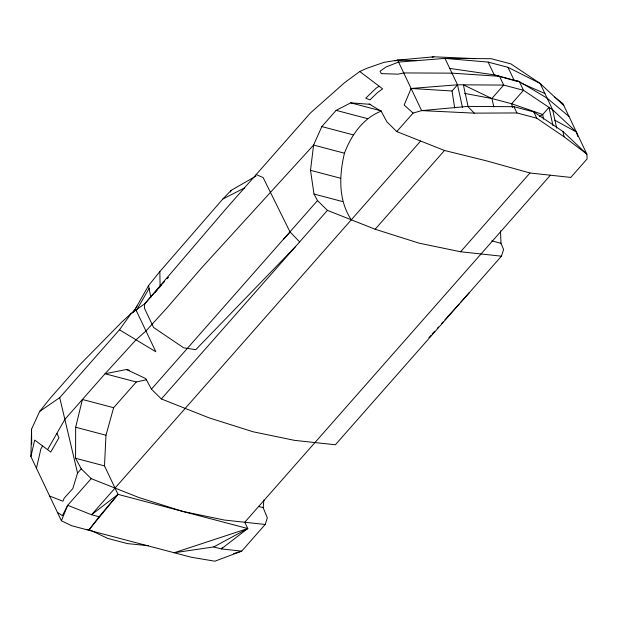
<?xml version="1.0" encoding="UTF-8"?>
<svg xmlns="http://www.w3.org/2000/svg" width="618" height="618" viewBox="0 0 618 618"><rect width="100%" height="100%" fill="white"/><g stroke="black" fill="none" stroke-linecap="round" stroke-linejoin="round"><path stroke-width="0.93" d="M263.886 500.101L263.168 507.679L267.324 517.853L265.192 524.466L224.357 520.039L182.889 511.457L138.888 497.529L91.186 478.633L81.259 468.846L75.566 458.27L75.659 427.247L82.41 399.483L113.635 407.702L136.292 381.978L146.559 379.738M265.192 524.466L241.708 551.132L214.902 561.198L191.186 557.22L71.688 525.748L61.391 520.765L30.9 456.563L31.557 429.178L39.637 411.472L50.274 398.17L78.695 365.902L122.148 321.723L131.325 313.287L144.759 303.778L161.916 284.38L158.857 288.003M550.391 175.203L244.774 522.249L247.764 528.537L174.176 552.739L213.751 546.93L221.29 548.915L247.764 528.537L118.023 494.369L104.496 465.887L105.979 435.234L113.635 407.702M500.472 230.8L501.013 243.299L503.577 249.572L501.437 256.184L460.611 251.765L419.143 243.175L375.134 229.247L327.432 210.359L317.505 200.572L313.998 194.044L310.506 170.321L313.581 145.068L321.824 126.59L336.115 110.367L350.761 102.851L370.808 104.38M351.287 219.807C338.185 200.016 339.143 175.404 344.45 153.202C351.233 135.249 363.052 117.999 381.623 110.977M30.9 456.563L34.685 440.07L50.776 452.044L58.949 437.745L56.879 433.373M36.454 468.251L40.904 448.869L42.495 446.08M81.259 468.846L77.551 473.064L72.816 488.568L64.264 498.062L62.905 501.229L49.656 496.053M230.506 192.067L231.132 190.359L255.906 176.145M61.391 520.765L67.702 505.3L91.186 478.633M577.83 136.555L576.37 131.997L552.685 109.857L523.492 90.305L503.685 85.083L457.521 84.797L411.109 88.467L404.157 105.029L413.094 113.086L421.623 110.614L467.78 106.404L513.944 106.698L533.751 111.912L562.944 131.472L586.884 154.137L587.1 158.911L570.808 177.42L529.974 172.994L486.86 160.943L444.496 150.483L396.795 131.588L386.876 121.8L381.175 111.225L369 103.901M133.488 312.229L148.567 285.578L159.846 271.58L222.789 199.05L231.132 190.359M47.54 449.711L64.859 419.406L105.06 373.759L136.03 339.8L145.964 330.985L167.038 307.826L201.398 268.104L313.581 145.068L344.45 153.202M136.169 310.839L149.108 288.421M132.182 313.063L134.902 309.201M135.983 307.648L137.072 306.103M39.637 411.472L59.714 397.644L119.467 329.788L131.325 313.287M87.115 529.325L88.698 530.229L99.096 516.733L118.023 494.369L91.549 514.748L67.702 505.3L62.356 515.644L57.381 512.337M88.698 530.229L118.023 494.369M155.188 292.353L157.636 289.456M501.437 256.184L335.365 444.775L294.531 440.356L253.063 431.773L209.054 417.845L161.352 398.95L151.433 389.162L317.505 200.572M161.352 398.95L327.432 210.359M396.795 131.588L413.094 113.086M454.678 107.98L452.059 90.993L457.521 84.797L444.991 58.409L398.579 62.086L386.072 66.945L380.109 71.186L381.26 73.619L398.023 74.16L403.739 72.939L451.99 73.148L499.529 76.331L519.336 81.553L547.154 98.208L569 116.462M420.649 141.035L91.549 514.748L99.096 516.733M375.134 229.247L444.496 150.483M493.875 106.914L491.843 98.532L503.685 85.083L499.529 76.331L494.222 74.871L449.75 68.42M460.611 251.765L529.974 172.994M222.565 547.478L221.29 548.915L241.708 551.132L233.596 553.589M428.9 337.683L430.831 335.535M432.113 334.106L434.678 331.248M437.25 328.39L438.533 326.953M441.746 323.376L443.029 321.947M444.952 319.8L459.081 304.064M460.364 302.635L469.356 292.623M162.565 283.677L164.527 281.545M167.146 278.718L168.451 277.297M283.693 238.965L290.182 232.074M295.35 246.791L195.759 349.688L183.677 347.81L153.565 327.463L144.38 308.112L144.759 303.778L225.694 209.17L310.298 113.094L344.597 82.65L359.769 71.518L366.451 68.443L383.902 62.379L397.652 60.124L433.898 56.802L474.856 58.594M378.996 86.203L375.922 88.389L365.748 98.185L369.943 99.892L377.791 92.329L382.642 88.884L359.769 71.518M539.529 116.485L542.728 114.5L548.993 107.385L552.963 125.585M213.751 546.93L247.764 528.537M222.789 199.05L244.689 187.872M394.995 60.95L397.652 60.124L416.47 60.664M129.255 370.236L126.497 369.51L105.06 373.759L136.292 381.978M432.028 57.173L433.898 56.802M397.652 60.124L421.623 110.614L474.261 113.133L516.918 112.955L536.725 118.177L564.049 136.779L586.884 154.137L562.913 103.646L554.717 97.08M411.109 88.467L452.059 90.993M556.656 128.057L552.685 109.857L540.155 83.476L507.965 67.316L488.158 62.101L444.991 58.409L491.155 58.702L510.962 63.917L540.155 83.476L563.84 105.608M148.459 545.709L127.493 543.608L107.686 538.394L89.548 529.757M464.605 93.372L491.843 98.532L511.65 103.747L542.728 114.5L543.477 119.166M350.761 102.851L380.719 110.746M336.115 110.367L367.386 118.602M321.824 126.59L353.102 134.824M310.506 170.321L340.394 178.193M313.998 194.044L342.635 201.584M491.774 240.865L501.013 243.299M75.659 427.247L105.979 435.234M75.566 458.27L104.496 465.887M258.502 506.443L263.168 507.679M256.153 174.577L263.137 177.567L289.966 231.85L299.653 241.901M516.679 81.236L494.222 74.871L488.158 62.101M521.971 83.538L544.914 93.488M126.497 369.51L145.74 378.579L151.433 389.162M491.843 98.532L463.361 84.836L468.12 106.675M554.725 120.155L576.37 131.997M119.467 329.788L155.829 351.766L136.153 310.321M467.78 106.404L474.261 113.133M533.751 111.912L536.725 118.177M507.965 67.316L514.029 80.093L519.336 81.553L523.492 90.305L511.65 103.747L512.554 107.478M513.944 106.698L516.918 112.955M59.714 397.644L77.551 473.064M457.521 84.797L462.48 107.547M562.944 131.472L564.049 136.779M148.567 285.578L150.823 297.451M159.846 271.58L160.116 286.706M31.557 429.178L31.703 444.388"/></g></svg>
